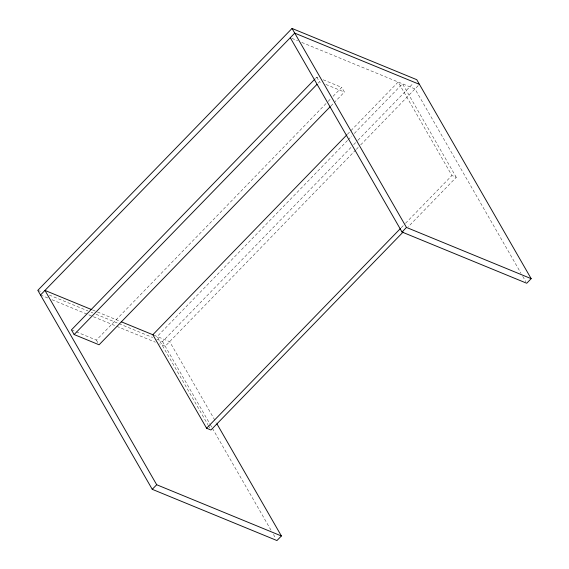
<?xml version="1.0" encoding="UTF-8"?>
<svg xmlns="http://www.w3.org/2000/svg" width="569" height="569" viewBox="0 0 569 569"><rect width="100%" height="100%" fill="white"/><g stroke="black" fill="none" stroke-linecap="round" stroke-linejoin="round"><path stroke-width="0.43" stroke-dasharray="2.85 2.13" d="M315.539 78.422L316.777 77.149L319.188 78.145M318.227 83.095L319.465 81.822L321.876 82.818M76.282 331.848L96.396 340.113L327.502 102.036M328.121 101.403L330.596 98.857M333.064 96.31L341.72 87.398L344.409 92.071L335.134 101.616M330.809 106.076L334.522 102.256M347.481 134.22L398.158 82.021L451.914 175.501L456.274 177.3L408.073 226.953M347.524 140.465L157.193 336.528L207.87 424.652M348.143 139.832L351.848 136.012M354.323 133.466L402.518 83.814L456.274 177.3M156.788 339.202L162.528 341.564L351.187 147.222M353.662 144.675L357.368 140.849M357.986 140.209L413.037 83.501M355.732 149.981L165.216 346.237L159.476 343.875M356.35 149.348L358.2 147.435M360.675 144.889L419.438 84.354M401.237 227.7L404.95 223.88M405.562 223.247L451.914 175.501M291.925 38.379L297.672 40.74M301.776 42.426L414.993 88.935L520.984 273.262M323.213 79.795L341.72 87.398M325.902 84.468L344.409 92.071M92.548 309.97L96.652 311.656M97.47 311.997L120.443 321.435M154.078 335.248L169.669 341.656L216.035 422.298M37.824 290.332L41.11 291.684M49.311 295.055L87.868 310.894M91.154 312.239L92.797 312.914M96.076 314.266L118.224 323.363M119.049 323.697L152.684 337.517M40.513 295.005L48.721 298.376M51.999 299.728L115.991 326.016M116.816 326.35L155.373 342.189M71.452 329.871L75.478 331.521M522.747 276.335L525.841 281.712M316.777 77.149L319.465 81.822M162.528 341.564L209.826 423.805M210.267 424.574L212.031 427.646M212.472 428.414L271.214 530.564M273.419 534.405L275.624 538.246M208.304 425.42L210.068 428.485M96.396 340.113L97.932 342.787"/><path stroke-width="0.85" d="M290.29 37.71L402.02 232.024L526.723 283.248L531.176 278.668L416.75 79.681L292.046 28.45L37.824 290.332L152.25 489.319L276.954 540.55L281.399 535.97L216.924 423.834M40.513 295.005L294.735 33.123L419.438 84.354M314.92 79.063L71.452 329.871L74.141 334.544L99.084 344.786L330.191 106.709M74.141 334.544L316.997 84.368M346.862 134.853L152.833 334.736L206.59 428.222L210.95 430.015L403.129 232.045M206.59 428.222L400.619 228.34M152.25 489.319L156.695 484.738L281.399 535.97M402.02 232.024L406.472 227.436L531.176 278.668M91.723 309.636L44.965 290.425L156.695 484.738M121.261 321.769L153.26 334.913M292.046 28.45L406.472 227.436"/></g></svg>
